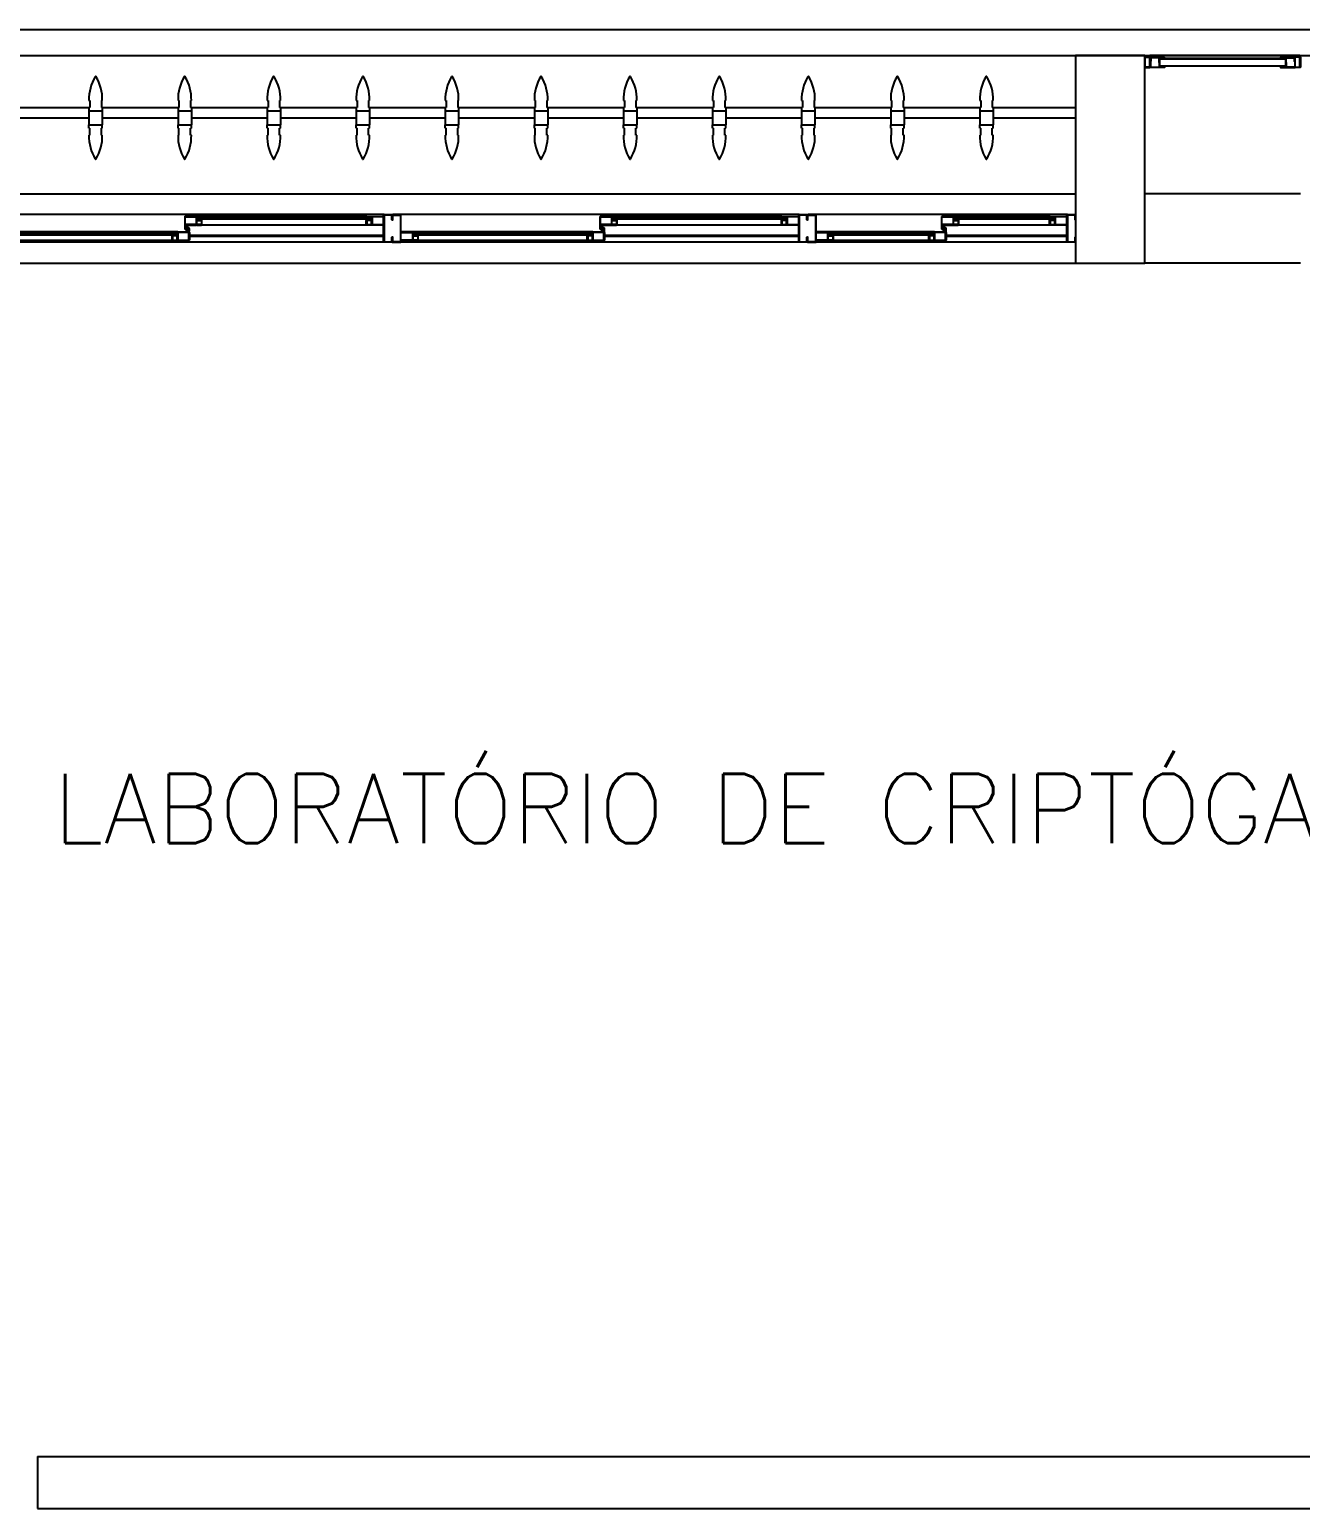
# Model space of a CAD drawing. Header units: millimetres. Extents: x 2686 to 2939, y 1294 to 1441.
# Drawn here: x 2860.447 to 2864.121, y 1344.375 to 1348.65 of the extents above; entities that cross this region are included whole.
import ezdxf

# ---------------------------------------------------------------- set-up
doc = ezdxf.new("R2010")
doc.units = ezdxf.units.MM
for name, color, linetype in [('AR-ALV', 2, 'Continuous'), ('AR-BRISES', 1, 'Continuous'), ('AR-CALÇADA', 1, 'Continuous'), ('AR-ESQ', 1, 'Continuous'), ('AR-ESTC', 3, 'Continuous'), ('AR-PEITORIL', 1, 'Continuous'), ('BR-PAINEL', 1, 'Continuous'), ('BR-SUPORTE', 1, 'Continuous'), ('DT-ESQ-BAGUETE-C', 1, 'Continuous'), ('DT-ESQ-BAGUETE-V', 1, 'Continuous'), ('DT-ESQ-CHAPA DOBRADA-V', 1, 'Continuous'), ('DT-ESQ-PERFIL CADEIRA-C', 2, 'Continuous'), ('DT-ESQ-PERFIL CADEIRA-V', 2, 'Continuous'), ('DT-ESQ-PERFIL U SIMPLES-C', 2, 'Continuous'), ('DT-ESQ-PERFIL U-C', 2, 'Continuous'), ('DT-ESQ-PERFIL U-V', 1, 'Continuous'), ('DT-ESQ-VENEZIANA-C', 1, 'Continuous'), ('DT-ESQ-VENEZIANA-V', 1, 'Continuous'), ('DT-ESQ-VIDRO-C', 2, 'Continuous'), ('DT-TXTMOD', 1, 'Continuous'), ('ibio', 2, 'Continuous'), ('TEXTO', 2, 'Continuous')]:
    doc.layers.add(name, color=color, linetype=linetype)
doc.styles.add('S10', font='simplex.shx', dxfattribs={"height": 0.1})
doc.styles.add('UNB-100', font='simplex.shx', dxfattribs={"height": 0.2})

# ---------------------------------------------------------------- blocks, each defined once
blk = doc.blocks.new('EF40-P')
at = {"layer": 'DT-ESQ-BAGUETE-C', "ltscale": 0.1}
for points in [[(0.4225, -0.08), (0.409, -0.08), (0.409, -0.0785), (0.422, -0.0785, 0.414214), (0.4225, -0.078), (0.4225, -0.067, 0.414214), (0.422, -0.0665), (0.409, -0.0665), (0.409, -0.065), (0.4225, -0.065, -0.414214), (0.424, -0.0665), (0.424, -0.0785, -0.414214)], [(0.7015, -0.08), (0.715, -0.08), (0.715, -0.0785), (0.702, -0.0785, -0.414214), (0.7015, -0.078), (0.7015, -0.067, -0.414214), (0.702, -0.0665), (0.715, -0.0665), (0.715, -0.065), (0.7015, -0.065, 0.414214), (0.7, -0.0665), (0.7, -0.0785, 0.414214)], [(1.41, -0.08), (1.3965, -0.08), (1.3965, -0.0785), (1.4095, -0.0785, 0.414214), (1.41, -0.078), (1.41, -0.067, 0.414214), (1.4095, -0.0665), (1.3965, -0.0665), (1.3965, -0.065), (1.41, -0.065, -0.414214), (1.4115, -0.0665), (1.4115, -0.0785, -0.414214)], [(1.9015, -0.08), (1.915, -0.08), (1.915, -0.0785), (1.902, -0.0785, -0.414214), (1.9015, -0.078), (1.9015, -0.067, -0.414214), (1.902, -0.0665), (1.915, -0.0665), (1.915, -0.065), (1.9015, -0.065, 0.414214), (1.9, -0.0665), (1.9, -0.0785, 0.414214)], [(2.61, -0.08), (2.5965, -0.08), (2.5965, -0.0785), (2.6095, -0.0785, 0.414214), (2.61, -0.078), (2.61, -0.067, 0.414214), (2.6095, -0.0665), (2.5965, -0.0665), (2.5965, -0.065), (2.61, -0.065, -0.414214), (2.6115, -0.0665), (2.6115, -0.0785, -0.414214)], [(0.0735, -0.125), (0.06, -0.125), (0.06, -0.1235), (0.073, -0.1235, 0.414214), (0.0735, -0.123), (0.0735, -0.112, 0.414214), (0.073, -0.1115), (0.06, -0.1115), (0.06, -0.11), (0.0735, -0.11, -0.414214), (0.075, -0.1115), (0.075, -0.1235, -0.414214)], [(0.339, -0.125), (0.3525, -0.125), (0.3525, -0.1235), (0.3395, -0.1235, -0.414214), (0.339, -0.123), (0.339, -0.112, -0.414214), (0.3395, -0.1115), (0.3525, -0.1115), (0.3525, -0.11), (0.339, -0.11, 0.414214), (0.3375, -0.1115), (0.3375, -0.1235, 0.414214)], [(0.8485, -0.125), (0.835, -0.125), (0.835, -0.1235), (0.848, -0.1235, 0.414214), (0.8485, -0.123), (0.8485, -0.112, 0.414214), (0.848, -0.1115), (0.835, -0.1115), (0.835, -0.11), (0.8485, -0.11, -0.414214), (0.85, -0.1115), (0.85, -0.1235, -0.414214)], [(1.3265, -0.125), (1.34, -0.125), (1.34, -0.1235), (1.327, -0.1235, -0.414214), (1.3265, -0.123), (1.3265, -0.112, -0.414214), (1.327, -0.1115), (1.34, -0.1115), (1.34, -0.11), (1.3265, -0.11, 0.414214), (1.325, -0.1115), (1.325, -0.1235, 0.414214)], [(2.0485, -0.125), (2.035, -0.125), (2.035, -0.1235), (2.048, -0.1235, 0.414214), (2.0485, -0.123), (2.0485, -0.112, 0.414214), (2.048, -0.1115), (2.035, -0.1115), (2.035, -0.11), (2.0485, -0.11, -0.414214), (2.05, -0.1115), (2.05, -0.1235, -0.414214)], [(2.5265, -0.125), (2.54, -0.125), (2.54, -0.1235), (2.527, -0.1235, -0.414214), (2.5265, -0.123), (2.5265, -0.112, -0.414214), (2.527, -0.1115), (2.54, -0.1115), (2.54, -0.11), (2.5265, -0.11, 0.414214), (2.525, -0.1115), (2.525, -0.1235, 0.414214)]]:
    blk.add_lwpolyline(points, format="xyb", close=True, dxfattribs=at)
at = {"layer": 'DT-ESQ-BAGUETE-V', "ltscale": 0.1}
for p, q in [((0.4225, -0.065), (0.7015, -0.065)), ((1.41, -0.065), (1.9015, -0.065)), ((2.61, -0.065), (3.1015, -0.065)), ((0.0735, -0.11), (0.339, -0.11)), ((0.8485, -0.11), (1.3265, -0.11)), ((2.0485, -0.11), (2.5265, -0.11))]:
    blk.add_line(p, q, dxfattribs=at)
at = {"layer": 'DT-ESQ-CHAPA DOBRADA-V', "ltscale": 0.1}
for p, q in [((0.025, -0.077), (0.374, -0.077)), ((0.025, -0.08), (0.374, -0.08)), ((0.8, -0.077), (1.3615, -0.077)), ((0.8, -0.08), (1.3615, -0.08)), ((2, -0.077), (2.5615, -0.077)), ((2, -0.08), (2.5615, -0.08))]:
    blk.add_line(p, q, dxfattribs=at)
at = {"layer": 'DT-ESQ-PERFIL CADEIRA-C', "ltscale": 0.1}
for p, q in [((0.376, -0.0885), (0.4225, -0.0885)), ((0.75, -0.0885), (0.7015, -0.0885)), ((1.3635, -0.0885), (1.41, -0.0885)), ((1.95, -0.0885), (1.9015, -0.0885)), ((2.5635, -0.0885), (2.61, -0.0885)), ((0.025, -0.1335), (0.0735, -0.1335)), ((0.3855, -0.1335), (0.339, -0.1335)), ((0.8, -0.1335), (0.8485, -0.1335)), ((1.373, -0.1335), (1.3265, -0.1335)), ((2, -0.1335), (2.0485, -0.1335)), ((2.573, -0.1335), (2.5265, -0.1335))]:
    blk.add_line(p, q, dxfattribs=at)
for points in [[(0.4225, -0.087, -1), (0.4225, -0.09), (0.376, -0.09, -0.414214), (0.374, -0.088), (0.374, -0.067, -0.414214), (0.376, -0.065), (0.4075, -0.065, -0.414214), (0.409, -0.0665), (0.409, -0.087)], [(0.409, -0.0885, -0.198913), (0.4079, -0.0881, -0.198913), (0.4075, -0.087), (0.4075, -0.067, 0.414214), (0.407, -0.0665), (0.376, -0.0665, 0.414214), (0.3755, -0.067), (0.3755, -0.088, 0.414214), (0.376, -0.0885)], [(0.7015, -0.09), (0.75, -0.09), (0.75, -0.0885), (0.715, -0.0885, 0.198912), (0.7161, -0.0881, 0.198913), (0.7165, -0.087), (0.7165, -0.067, -0.414214), (0.717, -0.0665), (0.75, -0.0665), (0.75, -0.065), (0.7165, -0.065, 0.414214), (0.715, -0.0665), (0.715, -0.0785), (0.715, -0.08), (0.715, -0.087), (0.7015, -0.087, 1)], [(1.41, -0.087, -1), (1.41, -0.09), (1.3635, -0.09, -0.414214), (1.3615, -0.088), (1.3615, -0.067, -0.414214), (1.3635, -0.065), (1.395, -0.065, -0.414214), (1.3965, -0.0665), (1.3965, -0.087)], [(1.3965, -0.0885, -0.198913), (1.3954, -0.0881, -0.198913), (1.395, -0.087), (1.395, -0.067, 0.414214), (1.3945, -0.0665), (1.3635, -0.0665, 0.414214), (1.363, -0.067), (1.363, -0.088, 0.414214), (1.3635, -0.0885)], [(1.9015, -0.09), (1.95, -0.09), (1.95, -0.0885), (1.915, -0.0885, 0.198912), (1.9161, -0.0881, 0.198913), (1.9165, -0.087), (1.9165, -0.067, -0.414214), (1.917, -0.0665), (1.95, -0.0665), (1.95, -0.065), (1.9165, -0.065, 0.414214), (1.915, -0.0665), (1.915, -0.0785), (1.915, -0.08), (1.915, -0.087), (1.9015, -0.087, 1)], [(2.61, -0.087, -1), (2.61, -0.09), (2.5635, -0.09, -0.414214), (2.5615, -0.088), (2.5615, -0.067, -0.414214), (2.5635, -0.065), (2.595, -0.065, -0.414214), (2.5965, -0.0665), (2.5965, -0.087)], [(2.5965, -0.0885, -0.198913), (2.5954, -0.0881, -0.198913), (2.595, -0.087), (2.595, -0.067, 0.414214), (2.5945, -0.0665), (2.5635, -0.0665, 0.414214), (2.563, -0.067), (2.563, -0.088, 0.414214), (2.5635, -0.0885)], [(0.0735, -0.135), (0.025, -0.135), (0.025, -0.1335), (0.06, -0.1335, -0.198912), (0.0589, -0.1331, -0.198913), (0.0585, -0.132), (0.0585, -0.112, 0.414214), (0.058, -0.1115), (0.025, -0.1115), (0.025, -0.11), (0.0585, -0.11, -0.414214), (0.06, -0.1115), (0.06, -0.1235), (0.06, -0.125), (0.06, -0.132), (0.0735, -0.132, -1)], [(0.339, -0.132, 1), (0.339, -0.135), (0.3855, -0.135, 0.414214), (0.3875, -0.133), (0.3875, -0.112, 0.414214), (0.3855, -0.11), (0.354, -0.11, 0.414214), (0.3525, -0.1115), (0.3525, -0.132)], [(0.3525, -0.1335, 0.198913), (0.3536, -0.1331, 0.198913), (0.354, -0.132), (0.354, -0.112, -0.414214), (0.3545, -0.1115), (0.3855, -0.1115, -0.414214), (0.386, -0.112), (0.386, -0.133, -0.414214), (0.3855, -0.1335)], [(0.8485, -0.135), (0.8, -0.135), (0.8, -0.1335), (0.835, -0.1335, -0.198912), (0.8339, -0.1331, -0.198913), (0.8335, -0.132), (0.8335, -0.112, 0.414214), (0.833, -0.1115), (0.8, -0.1115), (0.8, -0.11), (0.8335, -0.11, -0.414214), (0.835, -0.1115), (0.835, -0.1235), (0.835, -0.125), (0.835, -0.132), (0.8485, -0.132, -1)], [(1.3265, -0.132, 1), (1.3265, -0.135), (1.373, -0.135, 0.414214), (1.375, -0.133), (1.375, -0.112, 0.414214), (1.373, -0.11), (1.3415, -0.11, 0.414214), (1.34, -0.1115), (1.34, -0.132)], [(1.34, -0.1335, 0.198913), (1.3411, -0.1331, 0.198913), (1.3415, -0.132), (1.3415, -0.112, -0.414214), (1.342, -0.1115), (1.373, -0.1115, -0.414214), (1.3735, -0.112), (1.3735, -0.133, -0.414214), (1.373, -0.1335)], [(2.0485, -0.135), (2, -0.135), (2, -0.1335), (2.035, -0.1335, -0.198912), (2.0339, -0.1331, -0.198913), (2.0335, -0.132), (2.0335, -0.112, 0.414214), (2.033, -0.1115), (2, -0.1115), (2, -0.11), (2.0335, -0.11, -0.414214), (2.035, -0.1115), (2.035, -0.1235), (2.035, -0.125), (2.035, -0.132), (2.0485, -0.132, -1)], [(2.5265, -0.132, 1), (2.5265, -0.135), (2.573, -0.135, 0.414214), (2.575, -0.133), (2.575, -0.112, 0.414214), (2.573, -0.11), (2.5415, -0.11, 0.414214), (2.54, -0.1115), (2.54, -0.132)], [(2.54, -0.1335, 0.198913), (2.5411, -0.1331, 0.198913), (2.5415, -0.132), (2.5415, -0.112, -0.414214), (2.542, -0.1115), (2.573, -0.1115, -0.414214), (2.5735, -0.112), (2.5735, -0.133, -0.414214), (2.573, -0.1335)]]:
    blk.add_lwpolyline(points, format="xyb", close=True, dxfattribs=at)
at = {"layer": 'DT-ESQ-PERFIL CADEIRA-V', "ltscale": 0.1}
for p, q in [((0.4075, -0.09), (0.7015, -0.09)), ((1.395, -0.09), (1.9015, -0.09)), ((2.595, -0.09), (3.1015, -0.09)), ((0.0735, -0.135), (0.339, -0.135)), ((0.8485, -0.135), (1.3265, -0.135)), ((2.0485, -0.135), (2.5265, -0.135))]:
    blk.add_line(p, q, dxfattribs=at)
at = {"layer": 'DT-ESQ-PERFIL U SIMPLES-C', "ltscale": 0.1}
for points in [[(0.376, -0.102), (0.384, -0.102), (0.384, -0.1005), (0.376, -0.1005, -0.414214), (0.3755, -0.1), (0.3755, -0.092, -0.414214), (0.376, -0.0915), (0.384, -0.0915), (0.384, -0.09), (0.376, -0.09, 0.414214), (0.374, -0.092), (0.374, -0.1, 0.414214)], [(0.3855, -0.098), (0.3775, -0.098), (0.3775, -0.0995), (0.3855, -0.0995, -0.414214), (0.386, -0.1), (0.386, -0.108, -0.414214), (0.3855, -0.1085), (0.3775, -0.1085), (0.3775, -0.11), (0.3855, -0.11, 0.414214), (0.3875, -0.108), (0.3875, -0.1, 0.414214)], [(1.3635, -0.102), (1.3715, -0.102), (1.3715, -0.1005), (1.3635, -0.1005, -0.414214), (1.363, -0.1), (1.363, -0.092, -0.414214), (1.3635, -0.0915), (1.3715, -0.0915), (1.3715, -0.09), (1.3635, -0.09, 0.414214), (1.3615, -0.092), (1.3615, -0.1, 0.414214)], [(1.373, -0.098), (1.365, -0.098), (1.365, -0.0995), (1.373, -0.0995, -0.414214), (1.3735, -0.1), (1.3735, -0.108, -0.414214), (1.373, -0.1085), (1.365, -0.1085), (1.365, -0.11), (1.373, -0.11, 0.414214), (1.375, -0.108), (1.375, -0.1, 0.414214)], [(2.5635, -0.102), (2.5715, -0.102), (2.5715, -0.1005), (2.5635, -0.1005, -0.414214), (2.563, -0.1), (2.563, -0.092, -0.414214), (2.5635, -0.0915), (2.5715, -0.0915), (2.5715, -0.09), (2.5635, -0.09, 0.414214), (2.5615, -0.092), (2.5615, -0.1, 0.414214)], [(2.573, -0.098), (2.565, -0.098), (2.565, -0.0995), (2.573, -0.0995, -0.414214), (2.5735, -0.1), (2.5735, -0.108, -0.414214), (2.573, -0.1085), (2.565, -0.1085), (2.565, -0.11), (2.573, -0.11, 0.414214), (2.575, -0.108), (2.575, -0.1, 0.414214)]]:
    blk.add_lwpolyline(points, format="xyb", close=True, dxfattribs=at)
at = {"layer": 'DT-ESQ-PERFIL U-C', "ltscale": 0.1}
for points in [[(0, -0.0615, -0.414214), (0.0015, -0.06), (0.0235, -0.06, -0.414214), (0.025, -0.0615), (0.025, -0.1385, -0.414214), (0.0235, -0.14), (0.0015, -0.14, -0.414214), (0, -0.1385), (0, -0.125), (0.0015, -0.125), (0.0015, -0.138, 0.414214), (0.002, -0.1385), (0.023, -0.1385, 0.414214), (0.0235, -0.138), (0.0235, -0.062, 0.414214), (0.023, -0.0615), (0.002, -0.0615, 0.414214), (0.0015, -0.062), (0.0015, -0.075), (0, -0.075)], [(0.775, -0.0615, 0.414214), (0.7735, -0.06), (0.7515, -0.06, 0.414214), (0.75, -0.0615), (0.75, -0.1385, 0.414214), (0.7515, -0.14), (0.7735, -0.14, 0.414214), (0.775, -0.1385), (0.775, -0.125), (0.7735, -0.125), (0.7735, -0.138, -0.414214), (0.773, -0.1385), (0.752, -0.1385, -0.414214), (0.7515, -0.138), (0.7515, -0.062, -0.414214), (0.752, -0.0615), (0.773, -0.0615, -0.414214), (0.7735, -0.062), (0.7735, -0.075), (0.775, -0.075)], [(0.775, -0.0615, -0.414214), (0.7765, -0.06), (0.7985, -0.06, -0.414214), (0.8, -0.0615), (0.8, -0.1385, -0.414214), (0.7985, -0.14), (0.7765, -0.14, -0.414214), (0.775, -0.1385), (0.775, -0.125), (0.7765, -0.125), (0.7765, -0.138, 0.414214), (0.777, -0.1385), (0.798, -0.1385, 0.414214), (0.7985, -0.138), (0.7985, -0.062, 0.414214), (0.798, -0.0615), (0.777, -0.0615, 0.414214), (0.7765, -0.062), (0.7765, -0.075), (0.775, -0.075)], [(1.975, -0.0615, 0.414214), (1.9735, -0.06), (1.9515, -0.06, 0.414214), (1.95, -0.0615), (1.95, -0.1385, 0.414214), (1.9515, -0.14), (1.9735, -0.14, 0.414214), (1.975, -0.1385), (1.975, -0.125), (1.9735, -0.125), (1.9735, -0.138, -0.414214), (1.973, -0.1385), (1.952, -0.1385, -0.414214), (1.9515, -0.138), (1.9515, -0.062, -0.414214), (1.952, -0.0615), (1.973, -0.0615, -0.414214), (1.9735, -0.062), (1.9735, -0.075), (1.975, -0.075)], [(1.975, -0.0615, -0.414214), (1.9765, -0.06), (1.9985, -0.06, -0.414214), (2, -0.0615), (2, -0.1385, -0.414214), (1.9985, -0.14), (1.9765, -0.14, -0.414214), (1.975, -0.1385), (1.975, -0.125), (1.9765, -0.125), (1.9765, -0.138, 0.414214), (1.977, -0.1385), (1.998, -0.1385, 0.414214), (1.9985, -0.138), (1.9985, -0.062, 0.414214), (1.998, -0.0615), (1.977, -0.0615, 0.414214), (1.9765, -0.062), (1.9765, -0.075), (1.975, -0.075)]]:
    blk.add_lwpolyline(points, format="xyb", close=True, dxfattribs=at)
at = {"layer": 'DT-ESQ-PERFIL U-V', "ltscale": 0.1}
for p, q in [((0.0235, -0.06), (0.7515, -0.06)), ((0.7985, -0.06), (1.9515, -0.06)), ((1.9985, -0.06), (3.1515, -0.06)), ((0.0235, -0.14), (0.7515, -0.14)), ((0.7985, -0.14), (1.9515, -0.14)), ((1.9985, -0.14), (3.1515, -0.14))]:
    blk.add_line(p, q, dxfattribs=at)
at = {"layer": 'DT-ESQ-VIDRO-C', "ltscale": 0.1}
for points in [[(0.7125, -0.085), (0.7125, -0.082), (0.4115, -0.082), (0.4115, -0.085)], [(1.9125, -0.085), (1.9125, -0.082), (1.399, -0.082), (1.399, -0.085)], [(3.1125, -0.085), (3.1125, -0.082), (2.599, -0.082), (2.599, -0.085)], [(0.063, -0.13), (0.063, -0.127), (0.3495, -0.127), (0.3495, -0.13)], [(0.838, -0.13), (0.838, -0.127), (1.337, -0.127), (1.337, -0.13)], [(2.038, -0.13), (2.038, -0.127), (2.537, -0.127), (2.537, -0.13)]]:
    blk.add_lwpolyline(points, close=True, dxfattribs=at)
at = {"layer": 'DT-TXTMOD', "ltscale": 0.1, "style": 'S10', "flags": 3}
for tag, p in [('M01', (0.025, -0.28)), ('M02', (0.3253, -0.28)), ('M03', (0.627, -0.28)), ('M04', (0.9288, -0.28)), ('M05', (1.2306, -0.28)), ('M06', (1.5323, -0.28)), ('M07', (1.8341, -0.28)), ('M08', (2.1359, -0.28)), ('M09', (2.4376, -0.28)), ('M10', (2.7394, -0.28)), ('M11', (3.0412, -0.28)), ('M12', (3.3429, -0.28)), ('M13', (3.6447, -0.28)), ('M14', (3.9464, -0.28)), ('M15', (4.2482, -0.28)), ('M16', (4.55, -0.28)), ('M17', (4.8517, -0.28))]:
    blk.add_attdef(tag, p, '', height=0.1, dxfattribs=at)
blk = doc.blocks.new('BR-MODULO8')
at = {"layer": 'BR-PAINEL'}
for p, q in [((-2.8517, 0.27), (-2.8492, 0.27)), ((-2.8492, 0.27), (-2.8492, 0.25)), ((-2.8158, 0.27), (-2.8158, 0.25)), ((-2.8133, 0.27), (-2.8158, 0.27)), ((-2.5942, 0.27), (-2.5917, 0.27)), ((-2.5917, 0.27), (-2.5917, 0.25)), ((-2.5583, 0.27), (-2.5583, 0.25)), ((-2.5558, 0.27), (-2.5583, 0.27)), ((-2.3367, 0.27), (-2.3342, 0.27)), ((-2.3342, 0.27), (-2.3342, 0.25)), ((-2.3008, 0.27), (-2.3008, 0.25)), ((-2.2983, 0.27), (-2.3008, 0.27)), ((-2.0792, 0.27), (-2.0767, 0.27)), ((-2.0767, 0.27), (-2.0767, 0.25)), ((-2.0433, 0.27), (-2.0433, 0.25)), ((-2.0408, 0.27), (-2.0433, 0.27)), ((-1.8217, 0.27), (-1.8192, 0.27)), ((-1.8192, 0.27), (-1.8192, 0.25)), ((-1.7858, 0.27), (-1.7858, 0.25)), ((-1.7833, 0.27), (-1.7858, 0.27)), ((-1.5642, 0.27), (-1.5617, 0.27)), ((-1.5617, 0.27), (-1.5617, 0.25)), ((-1.5283, 0.27), (-1.5283, 0.25)), ((-1.5258, 0.27), (-1.5283, 0.27)), ((-1.3067, 0.27), (-1.3042, 0.27)), ((-1.3042, 0.27), (-1.3042, 0.25)), ((-1.2708, 0.27), (-1.2708, 0.25)), ((-1.2683, 0.27), (-1.2708, 0.27)), ((-1.0492, 0.27), (-1.0467, 0.27)), ((-1.0467, 0.27), (-1.0467, 0.25)), ((-1.0133, 0.27), (-1.0133, 0.25)), ((-1.0108, 0.27), (-1.0133, 0.27)), ((-0.7917, 0.27), (-0.7892, 0.27)), ((-0.7892, 0.27), (-0.7892, 0.25)), ((-0.7558, 0.27), (-0.7558, 0.25)), ((-0.7533, 0.27), (-0.7558, 0.27)), ((-0.5342, 0.27), (-0.5317, 0.27)), ((-0.5317, 0.27), (-0.5317, 0.25)), ((-0.4958, 0.27), (-0.4983, 0.27)), ((-0.4983, 0.27), (-0.4983, 0.25)), ((-0.2767, 0.27), (-0.2742, 0.27)), ((-0.2742, 0.27), (-0.2742, 0.25)), ((-0.2408, 0.27), (-0.2408, 0.25)), ((-0.2383, 0.27), (-0.2408, 0.27)), ((-2.8517, 0.25), (-2.8517, 0.24)), ((-2.8517, 0.25), (-2.8492, 0.25)), ((-2.8517, 0.24), (-2.8133, 0.24)), ((-2.8517, 0.24), (-2.8517, 0.2)), ((-2.8133, 0.25), (-2.8158, 0.25)), ((-2.8133, 0.25), (-2.8133, 0.24)), ((-2.8133, 0.24), (-2.8133, 0.2)), ((-2.5942, 0.25), (-2.5942, 0.24)), ((-2.5942, 0.25), (-2.5917, 0.25)), ((-2.5942, 0.24), (-2.5558, 0.24)), ((-2.5942, 0.24), (-2.5942, 0.2)), ((-2.5558, 0.25), (-2.5583, 0.25)), ((-2.5558, 0.25), (-2.5558, 0.24)), ((-2.5558, 0.24), (-2.5558, 0.2)), ((-2.3367, 0.25), (-2.3367, 0.24)), ((-2.3367, 0.25), (-2.3342, 0.25)), ((-2.3367, 0.24), (-2.2983, 0.24)), ((-2.3367, 0.24), (-2.3367, 0.2)), ((-2.2983, 0.25), (-2.3008, 0.25)), ((-2.2983, 0.25), (-2.2983, 0.24)), ((-2.2983, 0.24), (-2.2983, 0.2)), ((-2.0792, 0.25), (-2.0792, 0.24)), ((-2.0792, 0.25), (-2.0767, 0.25)), ((-2.0792, 0.24), (-2.0408, 0.24)), ((-2.0792, 0.24), (-2.0792, 0.2)), ((-2.0408, 0.25), (-2.0433, 0.25)), ((-2.0408, 0.25), (-2.0408, 0.24)), ((-2.0408, 0.24), (-2.0408, 0.2)), ((-1.8217, 0.25), (-1.8217, 0.24)), ((-1.8217, 0.25), (-1.8192, 0.25)), ((-1.8217, 0.24), (-1.7833, 0.24)), ((-1.8217, 0.24), (-1.8217, 0.2)), ((-1.7833, 0.25), (-1.7858, 0.25)), ((-1.7833, 0.25), (-1.7833, 0.24)), ((-1.7833, 0.24), (-1.7833, 0.2)), ((-1.5642, 0.25), (-1.5642, 0.24)), ((-1.5642, 0.25), (-1.5617, 0.25)), ((-1.5642, 0.24), (-1.5258, 0.24)), ((-1.5642, 0.24), (-1.5642, 0.2)), ((-1.5258, 0.25), (-1.5283, 0.25)), ((-1.5258, 0.25), (-1.5258, 0.24)), ((-1.5258, 0.24), (-1.5258, 0.2)), ((-1.3067, 0.25), (-1.3067, 0.24)), ((-1.3067, 0.25), (-1.3042, 0.25)), ((-1.3067, 0.24), (-1.2683, 0.24)), ((-1.3067, 0.24), (-1.3067, 0.2)), ((-1.2683, 0.25), (-1.2708, 0.25)), ((-1.2683, 0.25), (-1.2683, 0.24)), ((-1.2683, 0.24), (-1.2683, 0.2)), ((-1.0492, 0.25), (-1.0492, 0.24)), ((-1.0492, 0.25), (-1.0467, 0.25)), ((-1.0492, 0.24), (-1.0108, 0.24)), ((-1.0492, 0.24), (-1.0492, 0.2)), ((-1.0108, 0.25), (-1.0133, 0.25)), ((-1.0108, 0.25), (-1.0108, 0.24)), ((-1.0108, 0.24), (-1.0108, 0.2)), ((-0.7917, 0.25), (-0.7917, 0.24)), ((-0.7917, 0.25), (-0.7892, 0.25)), ((-0.7917, 0.24), (-0.7533, 0.24)), ((-0.7917, 0.24), (-0.7917, 0.2)), ((-0.7533, 0.25), (-0.7558, 0.25)), ((-0.7533, 0.25), (-0.7533, 0.24)), ((-0.7533, 0.24), (-0.7533, 0.2)), ((-0.5342, 0.25), (-0.5317, 0.25)), ((-0.5342, 0.25), (-0.5342, 0.24)), ((-0.5342, 0.24), (-0.5342, 0.2)), ((-0.5342, 0.24), (-0.4958, 0.24)), ((-0.4958, 0.25), (-0.4983, 0.25)), ((-0.4958, 0.25), (-0.4958, 0.24)), ((-0.4958, 0.24), (-0.4958, 0.2)), ((-0.2767, 0.25), (-0.2767, 0.24)), ((-0.2767, 0.25), (-0.2742, 0.25)), ((-0.2767, 0.24), (-0.2383, 0.24)), ((-0.2767, 0.24), (-0.2767, 0.2)), ((-0.2383, 0.25), (-0.2408, 0.25)), ((-0.2383, 0.25), (-0.2383, 0.24)), ((-0.2383, 0.24), (-0.2383, 0.2)), ((-2.8517, 0.2), (-2.8133, 0.2)), ((-2.8517, 0.19), (-2.8517, 0.2)), ((-2.8517, 0.19), (-2.8492, 0.19)), ((-2.8492, 0.17), (-2.8492, 0.19)), ((-2.8133, 0.19), (-2.8158, 0.19)), ((-2.8158, 0.17), (-2.8158, 0.19)), ((-2.8133, 0.19), (-2.8133, 0.2)), ((-2.5942, 0.2), (-2.5558, 0.2)), ((-2.5942, 0.19), (-2.5942, 0.2)), ((-2.5942, 0.19), (-2.5917, 0.19)), ((-2.5917, 0.17), (-2.5917, 0.19)), ((-2.5558, 0.19), (-2.5583, 0.19)), ((-2.5583, 0.17), (-2.5583, 0.19)), ((-2.5558, 0.19), (-2.5558, 0.2)), ((-2.3367, 0.2), (-2.2983, 0.2)), ((-2.3367, 0.19), (-2.3367, 0.2)), ((-2.3367, 0.19), (-2.3342, 0.19)), ((-2.3342, 0.17), (-2.3342, 0.19)), ((-2.2983, 0.19), (-2.3008, 0.19)), ((-2.3008, 0.17), (-2.3008, 0.19)), ((-2.2983, 0.19), (-2.2983, 0.2)), ((-2.0792, 0.2), (-2.0408, 0.2)), ((-2.0792, 0.19), (-2.0792, 0.2)), ((-2.0792, 0.19), (-2.0767, 0.19)), ((-2.0767, 0.17), (-2.0767, 0.19)), ((-2.0408, 0.19), (-2.0433, 0.19)), ((-2.0433, 0.17), (-2.0433, 0.19)), ((-2.0408, 0.19), (-2.0408, 0.2)), ((-1.8217, 0.2), (-1.7833, 0.2)), ((-1.8217, 0.19), (-1.8217, 0.2)), ((-1.8217, 0.19), (-1.8192, 0.19)), ((-1.8192, 0.17), (-1.8192, 0.19)), ((-1.7833, 0.19), (-1.7858, 0.19)), ((-1.7858, 0.17), (-1.7858, 0.19)), ((-1.7833, 0.19), (-1.7833, 0.2)), ((-1.5642, 0.2), (-1.5258, 0.2)), ((-1.5642, 0.19), (-1.5642, 0.2)), ((-1.5642, 0.19), (-1.5617, 0.19)), ((-1.5617, 0.17), (-1.5617, 0.19)), ((-1.5258, 0.19), (-1.5283, 0.19)), ((-1.5283, 0.17), (-1.5283, 0.19)), ((-1.5258, 0.19), (-1.5258, 0.2)), ((-1.3067, 0.2), (-1.2683, 0.2)), ((-1.3067, 0.19), (-1.3067, 0.2)), ((-1.3067, 0.19), (-1.3042, 0.19)), ((-1.3042, 0.17), (-1.3042, 0.19)), ((-1.2683, 0.19), (-1.2708, 0.19)), ((-1.2708, 0.17), (-1.2708, 0.19)), ((-1.2683, 0.19), (-1.2683, 0.2)), ((-1.0492, 0.2), (-1.0108, 0.2)), ((-1.0492, 0.19), (-1.0492, 0.2)), ((-1.0492, 0.19), (-1.0467, 0.19)), ((-1.0467, 0.17), (-1.0467, 0.19)), ((-1.0108, 0.19), (-1.0133, 0.19)), ((-1.0133, 0.17), (-1.0133, 0.19)), ((-1.0108, 0.19), (-1.0108, 0.2)), ((-0.7917, 0.2), (-0.7533, 0.2)), ((-0.7917, 0.19), (-0.7917, 0.2)), ((-0.7917, 0.19), (-0.7892, 0.19)), ((-0.7892, 0.17), (-0.7892, 0.19)), ((-0.7533, 0.19), (-0.7558, 0.19)), ((-0.7558, 0.17), (-0.7558, 0.19)), ((-0.7533, 0.19), (-0.7533, 0.2)), ((-0.5342, 0.19), (-0.5342, 0.2)), ((-0.5342, 0.2), (-0.4958, 0.2)), ((-0.5342, 0.19), (-0.5317, 0.19)), ((-0.5317, 0.17), (-0.5317, 0.19)), ((-0.4983, 0.17), (-0.4983, 0.19)), ((-0.4958, 0.19), (-0.4983, 0.19)), ((-0.4958, 0.19), (-0.4958, 0.2)), ((-0.2767, 0.2), (-0.2383, 0.2)), ((-0.2767, 0.19), (-0.2767, 0.2)), ((-0.2767, 0.19), (-0.2742, 0.19)), ((-0.2742, 0.17), (-0.2742, 0.19)), ((-0.2383, 0.19), (-0.2408, 0.19)), ((-0.2408, 0.17), (-0.2408, 0.19)), ((-0.2383, 0.19), (-0.2383, 0.2)), ((-2.8517, 0.17), (-2.8492, 0.17)), ((-2.8133, 0.17), (-2.8158, 0.17)), ((-2.5942, 0.17), (-2.5917, 0.17)), ((-2.5558, 0.17), (-2.5583, 0.17)), ((-2.3367, 0.17), (-2.3342, 0.17)), ((-2.2983, 0.17), (-2.3008, 0.17)), ((-2.0792, 0.17), (-2.0767, 0.17)), ((-2.0408, 0.17), (-2.0433, 0.17)), ((-1.8217, 0.17), (-1.8192, 0.17)), ((-1.7833, 0.17), (-1.7858, 0.17)), ((-1.5642, 0.17), (-1.5617, 0.17)), ((-1.5258, 0.17), (-1.5283, 0.17)), ((-1.3067, 0.17), (-1.3042, 0.17)), ((-1.2683, 0.17), (-1.2708, 0.17)), ((-1.0492, 0.17), (-1.0467, 0.17)), ((-1.0108, 0.17), (-1.0133, 0.17)), ((-0.7917, 0.17), (-0.7892, 0.17)), ((-0.7533, 0.17), (-0.7558, 0.17)), ((-0.5342, 0.17), (-0.5317, 0.17)), ((-0.4958, 0.17), (-0.4983, 0.17)), ((-0.2767, 0.17), (-0.2742, 0.17)), ((-0.2383, 0.17), (-0.2408, 0.17))]:
    blk.add_line(p, q, dxfattribs=at)
for centre, radius, start, end in [((-2.7267, 0.2739), 0.1251, 148.4721, 181.772), ((-2.8325, 0.3387), 0.001, 37.1012, 142.8988), ((-2.9383, 0.2739), 0.1251, 358.228, 31.5279), ((-2.4692, 0.2739), 0.1251, 148.4721, 181.772), ((-2.575, 0.3387), 0.001, 37.1012, 142.8988), ((-2.6808, 0.2739), 0.1251, 358.228, 31.5279), ((-2.2117, 0.2739), 0.1251, 148.4721, 181.772), ((-2.3175, 0.3387), 0.001, 37.1012, 142.8988), ((-2.4233, 0.2739), 0.1251, 358.228, 31.5279), ((-1.9542, 0.2739), 0.1251, 148.4721, 181.772), ((-2.06, 0.3387), 0.001, 37.1012, 142.8988), ((-2.1658, 0.2739), 0.1251, 358.228, 31.5279), ((-1.6967, 0.2739), 0.1251, 148.4721, 181.772), ((-1.8025, 0.3387), 0.001, 37.1012, 142.8988), ((-1.9083, 0.2739), 0.1251, 358.228, 31.5279), ((-1.4392, 0.2739), 0.1251, 148.4721, 181.772), ((-1.545, 0.3387), 0.001, 37.1012, 142.8988), ((-1.6508, 0.2739), 0.1251, 358.228, 31.5279), ((-1.1817, 0.2739), 0.1251, 148.4721, 181.772), ((-1.2875, 0.3387), 0.001, 37.1012, 142.8988), ((-1.3933, 0.2739), 0.1251, 358.228, 31.5279), ((-0.9242, 0.2739), 0.1251, 148.4721, 181.772), ((-1.03, 0.3387), 0.001, 37.1012, 142.8988), ((-1.1358, 0.2739), 0.1251, 358.228, 31.5279), ((-0.6667, 0.2739), 0.1251, 148.4721, 181.772), ((-0.7725, 0.3387), 0.001, 37.1012, 142.8988), ((-0.8783, 0.2739), 0.1251, 358.228, 31.5279), ((-0.4092, 0.2739), 0.1251, 148.4721, 181.772), ((-0.515, 0.3387), 0.001, 37.1012, 142.8988), ((-0.6208, 0.2739), 0.1251, 358.228, 31.5279), ((-0.1517, 0.2739), 0.1251, 148.4721, 181.772), ((-0.2575, 0.3387), 0.001, 37.1012, 142.8988), ((-0.3633, 0.2739), 0.1251, 358.228, 31.5279), ((-2.7267, 0.1661), 0.1251, 178.228, 211.5279), ((-2.9383, 0.1661), 0.1251, 328.4721, 1.772), ((-2.4692, 0.1661), 0.1251, 178.228, 211.5279), ((-2.6808, 0.1661), 0.1251, 328.4721, 1.772), ((-2.2117, 0.1661), 0.1251, 178.228, 211.5279), ((-2.4233, 0.1661), 0.1251, 328.4721, 1.772), ((-1.9542, 0.1661), 0.1251, 178.228, 211.5279), ((-2.1658, 0.1661), 0.1251, 328.4721, 1.772), ((-1.6967, 0.1661), 0.1251, 178.228, 211.5279), ((-1.9083, 0.1661), 0.1251, 328.4721, 1.772), ((-1.4392, 0.1661), 0.1251, 178.228, 211.5279), ((-1.6508, 0.1661), 0.1251, 328.4721, 1.772), ((-1.1817, 0.1661), 0.1251, 178.228, 211.5279), ((-1.3933, 0.1661), 0.1251, 328.4721, 1.772), ((-0.9242, 0.1661), 0.1251, 178.228, 211.5279), ((-1.1358, 0.1661), 0.1251, 328.4721, 1.772), ((-0.6667, 0.1661), 0.1251, 178.228, 211.5279), ((-0.8783, 0.1661), 0.1251, 328.4721, 1.772), ((-0.4092, 0.1661), 0.1251, 178.228, 211.5279), ((-0.6208, 0.1661), 0.1251, 328.4721, 1.772), ((-0.1517, 0.1661), 0.1251, 178.228, 211.5279), ((-0.3633, 0.1661), 0.1251, 328.4721, 1.772), ((-2.8325, 0.1013), 0.001, 217.1012, 322.8988), ((-2.575, 0.1013), 0.001, 217.1012, 322.8988), ((-2.3175, 0.1013), 0.001, 217.1012, 322.8988), ((-2.06, 0.1013), 0.001, 217.1012, 322.8988), ((-1.8025, 0.1013), 0.001, 217.1012, 322.8988), ((-1.545, 0.1013), 0.001, 217.1012, 322.8988), ((-1.2875, 0.1013), 0.001, 217.1012, 322.8988), ((-1.03, 0.1013), 0.001, 217.1012, 322.8988), ((-0.7725, 0.1013), 0.001, 217.1012, 322.8988), ((-0.515, 0.1013), 0.001, 217.1012, 322.8988), ((-0.2575, 0.1013), 0.001, 217.1012, 322.8988)]:
    blk.add_arc(centre, radius, start, end, dxfattribs=at)
at = {"layer": 'BR-SUPORTE'}
for p, q in [((-3.0708, 0.25), (-2.8492, 0.25)), ((-3.0708, 0.22), (-2.8517, 0.22)), ((-2.8133, 0.25), (-2.5917, 0.25)), ((-2.8133, 0.22), (-2.5942, 0.22)), ((-2.5558, 0.25), (-2.3342, 0.25)), ((-2.5558, 0.22), (-2.3367, 0.22)), ((-2.2983, 0.25), (-2.0767, 0.25)), ((-2.2983, 0.22), (-2.0792, 0.22)), ((-2.0408, 0.25), (-1.8192, 0.25)), ((-2.0408, 0.22), (-1.8217, 0.22)), ((-1.7833, 0.25), (-1.5617, 0.25)), ((-1.7833, 0.22), (-1.5642, 0.22)), ((-1.5258, 0.25), (-1.3042, 0.25)), ((-1.5258, 0.22), (-1.3067, 0.22)), ((-1.2683, 0.25), (-1.0467, 0.25)), ((-1.2683, 0.22), (-1.0492, 0.22)), ((-1.0108, 0.25), (-0.7892, 0.25)), ((-1.0108, 0.22), (-0.7917, 0.22)), ((-0.7533, 0.25), (-0.5317, 0.25)), ((-0.7533, 0.22), (-0.5342, 0.22)), ((-0.4958, 0.25), (-0.2742, 0.25)), ((-0.4958, 0.22), (-0.2767, 0.22)), ((-0.2383, 0.25), (0, 0.25)), ((-0.2383, 0.22), (0, 0.22))]:
    blk.add_line(p, q, dxfattribs=at)
blk = doc.blocks.new('EF01C-P')
at = {"layer": 'DT-ESQ-BAGUETE-C', "ltscale": 0.1}
for points in [[(0.0015, 0.035), (0.015, 0.035), (0.015, 0.0335), (0.0015, 0.0335), (0.0015, 0.005), (0.015, 0.005), (0.015, 0.0035), (0.0015, 0.0035, -0.414214), (0, 0.005), (0, 0.0335, -0.414214)], [(0.4485, 0.035), (0.435, 0.035), (0.435, 0.0335), (0.4485, 0.0335), (0.4485, 0.005), (0.435, 0.005), (0.435, 0.0035), (0.4485, 0.0035, 0.414214), (0.45, 0.005), (0.45, 0.0335, 0.414214)]]:
    blk.add_lwpolyline(points, format="xyb", close=True, dxfattribs=at)
at = {"layer": 'DT-ESQ-PERFIL CADEIRA-C', "ltscale": 0.1}
for points in [[(0.01, 0.0015), (0.01, 0.003), (0.0015, 0.003, 1), (0.0015, 0), (0.015, 0, 0.414214), (0.0165, 0.0015), (0.0165, 0.0335), (0.043, 0.0335)], [(0.043, 0.0065), (0.018, 0.0065), (0.018, 0.0165), (0.0165, 0.0165), (0.0165, 0.0065, 0.414214), (0.018, 0.005), (0.043, 0.005), (0.0565, 0.005, 1), (0.0565, 0.008), (0.043, 0.008), (0.043, 0.02), (0.043, 0.032), (0.0565, 0.032, 1), (0.0565, 0.035), (0.043, 0.035), (0.0165, 0.035, 0.414214), (0.015, 0.0335), (0.015, 0.0015), (0.0015, 0.0015)], [(0.0415, 0.02), (0.0415, 0.032, -0.414214), (0.043, 0.0335), (0.0565, 0.0335)], [(0.0415, 0.02), (0.0415, 0.008, 0.414214), (0.043, 0.0065), (0.0565, 0.0065)], [(0.407, 0.0065), (0.432, 0.0065), (0.432, 0.0165), (0.4335, 0.0165), (0.4335, 0.0065, -0.414214), (0.432, 0.005), (0.407, 0.005), (0.3935, 0.005, -1), (0.3935, 0.008), (0.407, 0.008), (0.407, 0.02), (0.407, 0.032), (0.3935, 0.032, -1), (0.3935, 0.035), (0.407, 0.035), (0.4335, 0.035, -0.414214), (0.435, 0.0335), (0.435, 0.0015), (0.4485, 0.0015)], [(0.4085, 0.02), (0.4085, 0.032, 0.414214), (0.407, 0.0335), (0.3935, 0.0335)], [(0.4085, 0.02), (0.4085, 0.008, -0.414214), (0.407, 0.0065), (0.3935, 0.0065)], [(0.44, 0.0015), (0.44, 0.003), (0.4485, 0.003, -1), (0.4485, 0), (0.435, 0, -0.414214), (0.4335, 0.0015), (0.4335, 0.0335), (0.407, 0.0335)]]:
    blk.add_lwpolyline(points, format="xyb", dxfattribs=at)
at = {"layer": 'DT-ESQ-PERFIL CADEIRA-V', "ltscale": 0.1}
blk.add_line((0.015, 0), (0.435, 0), dxfattribs=at)
at = {"layer": 'DT-ESQ-VENEZIANA-C', "ltscale": 0.1}
for p, q in [((0.043, 0.0105), (0.407, 0.0105)), ((0.043, 0.009), (0.407, 0.009))]:
    blk.add_line(p, q, dxfattribs=at)
at = {"layer": 'DT-ESQ-VENEZIANA-V', "ltscale": 0.1}
blk.add_line((0.043, 0.031), (0.407, 0.031), dxfattribs=at)
at = {"layer": 'DT-TXTMOD', "ltscale": 0.1, "style": 'S10', "flags": 3}
blk.add_attdef('EF01C', (0.0208, -0.14), '', height=0.1, dxfattribs=at)

msp = doc.modelspace()

# ---------------------------------------------------------------- linework, layer by layer
at = {"layer": 'AR-ALV'}
for p, q in [((2864.1207, 1348.1749), (2863.6707, 1348.1749)), ((2864.1207, 1347.9749), (2863.6707, 1347.9749)), ((2860.4707, 1344.5249), (2867.4207, 1344.5249)), ((2860.4707, 1344.5249), (2860.4707, 1344.3749)), ((2860.4707, 1344.3749), (2868.0957, 1344.3749))]:
    msp.add_line(p, q, dxfattribs=at)
at = {"layer": 'AR-CALÇADA'}
msp.add_line((2799.0457, 1348.6499), (2870.3207, 1348.6499), dxfattribs=at)
at = {"layer": 'AR-ESTC'}
for p, q in [((2863.6707, 1348.5749), (2863.4707, 1348.5749)), ((2863.4707, 1348.5749), (2863.4707, 1347.9749)), ((2863.6707, 1347.9749), (2863.6707, 1348.5749)), ((2863.4707, 1347.9749), (2863.6707, 1347.9749))]:
    msp.add_line(p, q, dxfattribs=at)
at = {"layer": 'AR-PEITORIL'}
for p, q in [((2858.3207, 1348.1749), (2863.4707, 1348.1749)), ((2858.3207, 1347.9749), (2863.4707, 1347.9749))]:
    msp.add_line(p, q, dxfattribs=at)
at = {"layer": 'ibio'}
msp.add_line((2803.4707, 1348.5749), (2870.3207, 1348.5749), dxfattribs=at)

# ---------------------------------------------------------------- block references
at = {"layer": 'AR-BRISES'}
msp.add_blockref('BR-MODULO8', (2863.4707, 1348.1749), dxfattribs=at)
at = {"layer": 'AR-ESQ', "rotation": 180}
for name, p in [('EF01C-P', (2864.1207, 1348.5749)), ('EF40-P', (2863.4707, 1347.9749))]:
    msp.add_blockref(name, p, dxfattribs=at)

# ---------------------------------------------------------------- texts
at = {"layer": 'TEXTO', "style": 'UNB-100'}
msp.add_text('LABORATÓRIO DE CRIPTÓGAMAS', height=0.2, dxfattribs=at).set_placement((2860.5155, 1346.2984))

doc.saveas('drawing.dxf')
